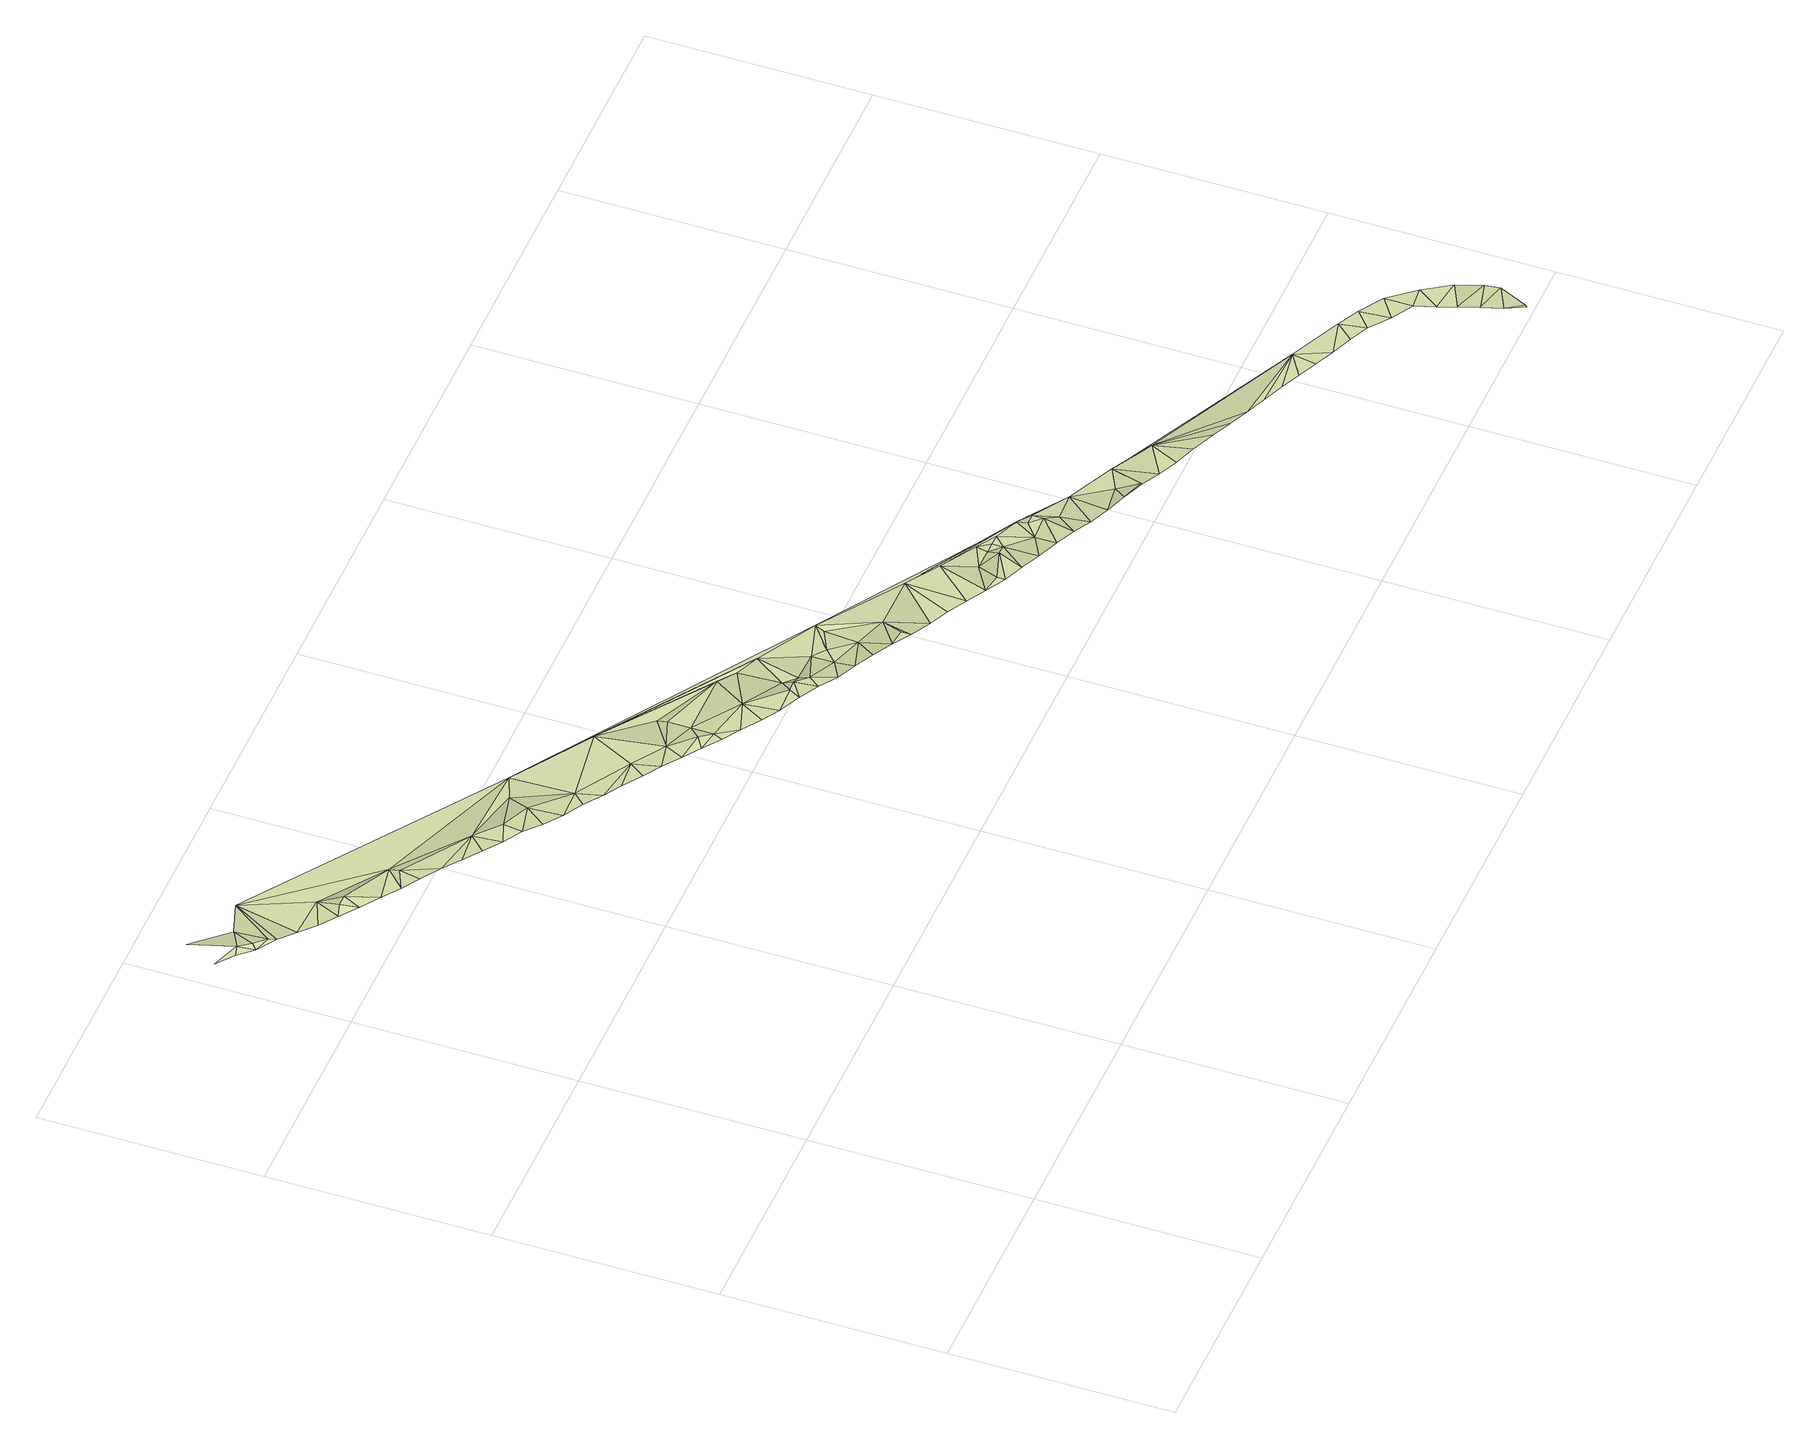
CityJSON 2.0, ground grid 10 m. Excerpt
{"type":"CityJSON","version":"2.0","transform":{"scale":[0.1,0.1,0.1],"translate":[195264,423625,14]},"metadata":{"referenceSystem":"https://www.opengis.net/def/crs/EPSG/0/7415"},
"CityObjects":{
"landuse1":{"type":"LandUse","attributes":{"3df_class":"Terrain","bgt_fysiekvoorkomen":"erf","bgt_status":"bestaand","identificatienamespace":"NL.IMGeo","onbegroeidterreindeeloptalud":"false","relatievehoogteligging":0,"aantal_punten":0},"geometry":[{"type":"MultiSurface","lod":"1","boundaries":[[[0,1,2]],[[1,3,2]],[[2,3,4]],[[5,6,2]],[[4,3,7]],[[5,2,4]],[[3,8,7]],[[5,4,7]],[[7,8,9]],[[5,7,9]],[[8,10,9]],[[10,11,12]],[[10,12,9]],[[11,13,12]],[[13,14,15]],[[12,13,15]],[[15,14,16]],[[12,15,16]],[[16,14,17]],[[9,12,18]],[[12,16,18]],[[16,17,18]],[[18,17,19]],[[20,19,21]],[[18,19,20]],[[20,21,22]],[[18,20,23]],[[23,20,22]],[[23,22,24]],[[9,18,25]],[[23,24,26]],[[23,26,27]],[[23,27,28]],[[28,27,29]],[[18,23,25]],[[28,29,30]],[[31,23,28]],[[30,29,32]],[[30,32,33]],[[31,28,30]],[[25,23,31]],[[34,30,33]],[[35,34,33]],[[31,30,34]],[[35,36,34]],[[31,34,25]],[[34,36,37]],[[37,36,38]],[[39,37,38]],[[40,25,34]],[[37,39,41]],[[40,34,37]],[[37,41,42]],[[43,42,41]],[[40,37,42]],[[44,42,43]],[[44,43,45]],[[46,44,45]],[[47,42,44]],[[46,45,48]],[[49,40,42]],[[47,50,42]],[[44,46,47]],[[48,51,46]],[[50,49,42]],[[52,25,40]],[[53,47,46]],[[46,51,53]],[[54,40,49]],[[53,51,55]],[[47,54,50]],[[54,49,50]],[[56,53,55]],[[47,53,54]],[[53,56,57]],[[58,40,54]],[[59,57,56]],[[57,60,53]],[[58,52,40]],[[61,25,52]],[[59,62,57]],[[63,62,59]],[[53,58,54]],[[53,60,58]],[[60,57,62]],[[64,62,63]],[[60,62,65]],[[64,65,62]],[[66,64,63]],[[60,65,52]],[[60,52,58]],[[67,64,66]],[[64,68,65]],[[67,66,69]],[[68,64,67]],[[68,52,65]],[[70,68,67]],[[71,67,69]],[[69,72,71]],[[70,67,71]],[[52,68,61]],[[68,70,61]],[[72,73,71]],[[74,70,71]],[[61,70,74]],[[75,73,76]],[[71,73,77]],[[77,73,75]],[[74,71,77]],[[74,77,61]],[[77,75,76]],[[77,76,78]],[[79,61,77]],[[78,79,77]],[[78,80,79]],[[80,81,79]],[[81,82,83]],[[83,79,81]],[[84,85,82]],[[85,86,82]],[[86,83,82]],[[87,61,79]],[[84,88,85]],[[88,86,85]],[[89,88,84]],[[90,83,86]],[[91,79,83]],[[86,88,92]],[[86,92,90]],[[88,89,93]],[[94,93,89]],[[95,83,90]],[[92,88,93]],[[92,96,90]],[[93,96,92]],[[94,97,93]],[[98,97,94]],[[96,95,90]],[[91,83,95]],[[93,95,96]],[[93,97,95]],[[87,79,91]],[[98,99,97]],[[97,91,95]],[[99,98,100]],[[97,101,91]],[[99,101,97]],[[102,91,101]],[[99,100,103]],[[99,102,101]],[[103,100,104]],[[99,103,102]],[[87,91,102]],[[102,103,87]],[[103,104,87]],[[104,105,87]],[[105,106,107]],[[87,105,107]],[[107,106,108]],[[108,106,109]],[[87,107,110]],[[107,108,110]],[[110,108,109]],[[109,111,110]],[[87,110,112]],[[112,110,111]],[[112,111,113]],[[112,113,114]],[[112,114,115]],[[112,115,116]],[[117,87,112]],[[118,112,116]],[[117,112,118]],[[87,117,119]],[[117,118,120]],[[117,120,121]],[[117,121,122]],[[117,122,123]],[[117,123,124]],[[124,125,117]],[[125,124,126]],[[126,127,125]],[[128,125,127]],[[127,129,128]],[[128,129,130]],[[131,130,129]],[[132,133,134]],[[131,135,136]],[[130,131,136]],[[137,132,138]],[[135,139,140]],[[139,137,141]],[[138,132,134]],[[136,135,140]],[[141,137,138]],[[140,139,141]]]}]}
},
"vertices":[
[3,361,13],[11,355,13],[15,356,14],[19,349,11],[20,351,13],[25,361,12],[10,376,13],[25,346,13],[27,343,12],[40,366,12],[35,337,11],[43,331,10],[55,336,11],[51,325,10],[59,319,10],[55,326,13],[60,326,13],[68,313,10],[85,316,10],[76,307,10],[85,311,11],[84,302,10],[93,296,10],[115,291,11],[101,290,10],[155,290,9],[109,284,10],[117,278,10],[125,281,12],[126,273,10],[140,276,10],[145,286,8],[134,267,9],[142,261,9],[155,261,10],[151,256,9],[159,250,9],[180,246,10],[167,245,9],[176,239,9],[190,266,10],[184,234,9],[195,236,10],[192,228,9],[205,226,10],[201,223,8],[210,221,9],[210,231,9],[209,217,8],[210,246,8],[210,241,9],[217,212,8],[260,221,8],[230,216,10],[240,231,9],[226,206,8],[234,201,8],[245,201,10],[250,226,7],[243,196,9],[250,206,8],[285,205,10],[250,201,10],[252,191,9],[255,196,10],[255,201,8],[261,186,8],[270,191,7],[270,201,7],[270,182,8],[275,196,8],[285,186,7],[278,177,9],[287,172,9],[285,201,8],[295,171,9],[296,167,8],[300,181,7],[305,162,8],[325,181,7],[314,158,8],[323,153,8],[332,148,8],[340,171,7],[341,143,8],[340,146,9],[345,156,7],[399,137,6],[355,151,8],[350,139,8],[355,161,8],[375,151,8],[355,156,7],[360,151,7],[359,135,8],[365,156,7],[360,156,7],[370,141,7],[369,131,8],[380,141,9],[378,127,8],[375,146,9],[380,146,9],[385,136,7],[387,123,7],[396,119,7],[405,115,8],[410,121,6],[414,111,9],[415,111,8],[419,126,8],[424,107,7],[439,116,7],[433,103,7],[442,99,8],[452,94,9],[461,90,9],[509,81,9],[470,86,9],[509,81,3],[479,82,9],[489,78,9],[498,74,9],[507,70,9],[516,66,9],[533,70,9],[526,62,9],[535,58,9],[543,65,9],[544,51,9],[554,58,9],[554,45,9],[566,10,9],[569,1,10],[570,2,10],[557,36,9],[564,46,9],[563,19,9],[576,15,10],[560,28,9],[572,34,9],[575,22,10]
]}
